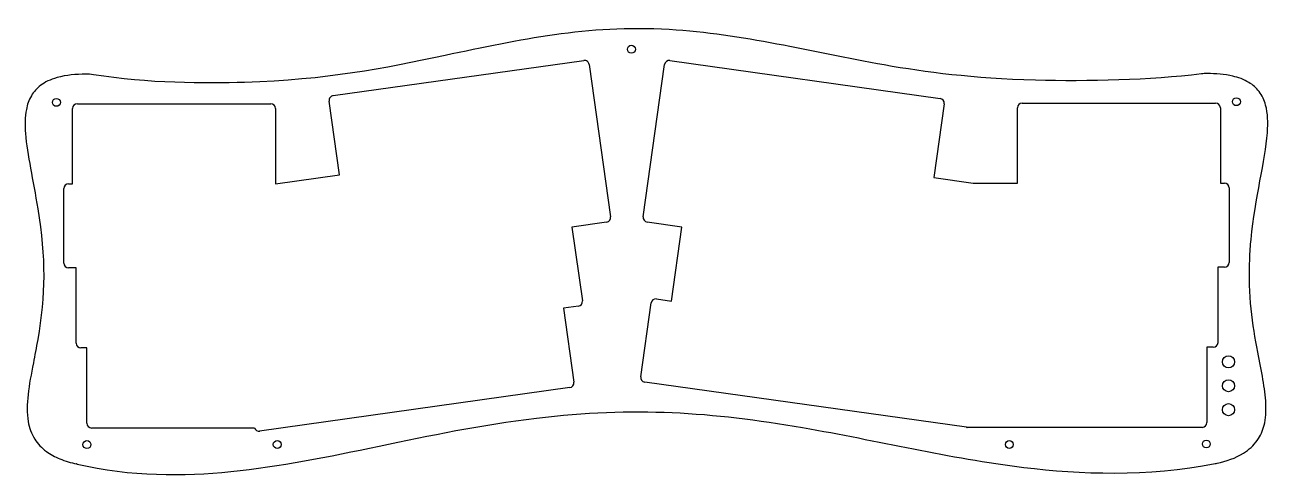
# Model space of a CAD drawing. Header units: millimetres. Extents: x -149 to 149, y -54 to 54.
import ezdxf

# ---------------------------------------------------------------- set-up
doc = ezdxf.new("R2010")
doc.units = ezdxf.units.MM
doc.layers.get('0').update_dxf_attribs({"linetype": 'CONTINUOUS'})

msp = doc.modelspace()

# ---------------------------------------------------------------- linework, layer by layer
for p, q in [((-75.18, 37.3), (-15.04, 45.75)), ((-13.75, 44.78), (-8.62, 8.22)), ((-0.8, 8.22), (4.34, 44.78)), ((5.63, 45.75), (70.49, 36.63)), ((-73.66, 18.27), (-76.15, 36.01)), ((-137.76, 16.13), (-137.76, 34.23)), ((-136.62, 35.37), (-90.18, 35.37)), ((-89.04, 34.23), (-89.04, 16.11)), ((71.45, 35.35), (68.96, 17.61)), ((89.03, 16.28), (89.03, 34.38)), ((90.17, 35.52), (136.61, 35.52)), ((137.75, 34.38), (137.75, 16.28)), ((-89.04, 16.11), (-73.66, 18.27)), ((-139.86, -2.89), (-139.86, 14.99)), ((-138.72, 16.13), (-137.76, 16.13)), ((68.96, 17.61), (78.43, 16.28)), ((78.43, 16.28), (89.03, 16.28)), ((137.75, 16.28), (138.71, 16.28)), ((139.85, 15.14), (139.85, -2.73)), ((-9.58, 6.93), (-17.89, 5.76)), ((8.48, 5.76), (0.17, 6.93)), ((-17.89, 5.76), (-15.39, -11.97)), ((5.98, -12.01), (8.48, 5.76)), ((-136.9, -4.02), (-138.72, -4.02)), ((-136.9, -22.13), (-136.9, -4.02)), ((138.71, -3.87), (137.18, -3.87)), ((137.18, -3.87), (137.18, -21.98)), ((2.39, -11.51), (5.98, -12.01)), ((-16.36, -13.26), (-19.94, -13.76)), ((-19.94, -13.76), (-17.46, -31.52)), ((-1.39, -30.18), (1.1, -12.48)), ((-134.33, -23.27), (-135.77, -23.27)), ((-134.33, -41.37), (-134.33, -23.27)), ((136.05, -23.11), (134.52, -23.11)), ((134.52, -23.11), (134.52, -41.21)), ((-18.43, -32.8), (-92.86, -43.25)), ((76.78, -42.34), (-0.42, -31.46)), ((-94.08, -42.51), (-133.19, -42.51)), ((133.38, -42.35), (76.99, -42.35))]:
    msp.add_line(p, q)
for centre, radius in [((-3.63, 48.45), 0.95), ((-141.64, 35.69), 0.95), ((141.6, 35.85), 0.95), ((139.69, -26.6), 1.45), ((139.69, -32.35), 1.45), ((139.69, -38.1), 1.45), ((-134.33, -46.49), 0.95), ((-88.64, -46.47), 0.95), ((87.09, -46.46), 0.95), ((134.38, -46.34), 0.95)]:
    msp.add_circle(centre, radius)
for centre, radius, start, end in [((-14.88, 44.62), 1.14, 7.9974, 97.9995), ((5.47, 44.62), 1.14, 81.9992, 171.9973), ((-134.38, 31.98), 10.47, 80.7894, 91.3812), ((134.44, 32.13), 10.47, 89.065, 96.83), ((-75.03, 36.17), 1.14, 97.9995, 188.0027), ((70.33, 35.51), 1.14, -7.9979, 81.9992), ((-136.62, 34.23), 1.14, 90, 180), ((-90.18, 34.23), 1.14, 0, 90), ((90.17, 34.38), 1.14, 90, 180), ((136.61, 34.38), 1.14, 0, 90), ((-138.72, 14.99), 1.14, 90, 180), ((138.71, 15.14), 1.14, 0, 90), ((-9.74, 8.06), 1.14, -81.9924, 7.9974), ((0.33, 8.06), 1.14, 171.9973, 261.994), ((-138.72, -2.89), 1.14, 180, 270), ((138.71, -2.73), 1.14, -90, 0), ((2.23, -12.63), 1.14, 82.0002, 171.9973), ((-16.52, -12.13), 1.14, -81.9997, 7.9987), ((-135.77, -22.13), 1.14, 180, 270), ((136.05, -21.98), 1.14, -90, 0), ((-18.58, -31.68), 1.14, -82.0117, 7.9604), ((-0.26, -30.34), 1.14, 171.9973, 261.9818), ((-133.19, -41.37), 1.14, 180, 270), ((133.38, -41.21), 1.14, -89.9988, 0), ((-93.01, -42.12), 1.14, 199.8086, 277.9883), ((77.63, -33.45), 8.93, 264.5341, 265.8846), ((-139.51, -63.37), 12.54, 76.8203, 77.4791), ((133.73, -36.8), 14.53, 281.1687, 282.858)]:
    msp.add_arc(centre, radius, start, end)
for points, knots in [([(133.2, 42.52), (120.81, 41.04), (106.01, 40.66), (93.35, 41.01), (78.14, 41.44), (67.22, 42.89), (57.07, 44.67), (39.32, 47.79), (23.21, 52.13), (5.44, 53.15), (-14.48, 54.3), (-30.17, 50.78), (-48.31, 46.95), (-63.15, 43.81), (-76.78, 41.09), (-96.47, 40.48), (-105.68, 40.19), (-119.87, 40.23), (-132.71, 42.31)], [0, 0, 0, 0, 3.764229, 3.764229, 3.764229, 8.286356, 8.286356, 8.286356, 16.192483, 16.192483, 16.192483, 25.050033, 25.050033, 25.050033, 32.297636, 32.297636, 32.297636, 35.689297, 35.689297, 35.689297, 35.689297]), ([(-134.64, 42.45), (-136.85, 42.44), (-139.28, 42.26), (-141.5, 41.63), (-143.11, 41.18), (-144.39, 40.55), (-145.41, 39.79), (-146.32, 39.11), (-147.08, 38.27), (-147.66, 37.28), (-148.27, 36.24), (-148.64, 35.11), (-148.86, 33.98), (-149.21, 32.19), (-149.22, 30.25), (-149.06, 28.19), (-148.67, 23.13), (-147.23, 17.04), (-146.12, 10.16), (-144.16, -1.92), (-144.27, -10.39), (-146.14, -21.28), (-146.48, -23.22), (-146.83, -25.08), (-147.17, -26.84), (-148.22, -32.31), (-149.12, -36.95), (-148.42, -40.97), (-148.16, -42.43), (-147.68, -43.85), (-146.86, -45.15), (-146.12, -46.33), (-145.16, -47.31), (-144.06, -48.12), (-143.06, -48.86), (-141.95, -49.44), (-140.83, -49.9), (-139.52, -50.44), (-138.15, -50.84), (-136.8, -51.14)], [0.001157, 0.001157, 0.001157, 0.001157, 0.647671, 0.647671, 0.647671, 1.11833, 1.11833, 1.11833, 1.539229, 1.539229, 1.539229, 1.983873, 1.983873, 1.983873, 2.684289, 2.684289, 2.684289, 4.402639, 4.402639, 4.402639, 7.423285, 7.423285, 7.423285, 7.962291, 7.962291, 7.962291, 9.629548, 9.629548, 9.629548, 10.238035, 10.238035, 10.238035, 10.790713, 10.790713, 10.790713, 11.297084, 11.297084, 11.297084, 11.888036, 11.888036, 11.888036, 11.888036]), ([(136.96, -50.96), (139.12, -50.49), (141.38, -49.75), (143.34, -48.51), (144.6, -47.72), (145.72, -46.73), (146.6, -45.48), (147.39, -44.37), (147.92, -43.15), (148.25, -41.85), (148.67, -40.21), (148.76, -38.46), (148.67, -36.65), (148.5, -33.02), (147.61, -28.93), (146.72, -24.27), (145.47, -17.67), (144.38, -10.74), (144.79, -1.85), (144.86, -0.28), (144.97, 1.27), (145.12, 2.79), (146.1, 12.9), (148.52, 21.55), (149.03, 28.38), (149.22, 30.88), (149.15, 33.09), (148.62, 35.03), (148.3, 36.19), (147.8, 37.32), (147.03, 38.32), (146.35, 39.2), (145.52, 39.91), (144.6, 40.47), (143.38, 41.2), (142.05, 41.67), (140.74, 41.97), (138.74, 42.44), (136.6, 42.59), (134.61, 42.59)], [0.000369, 0.000369, 0.000369, 0.000369, 0.642461, 0.642461, 0.642461, 1.053382, 1.053382, 1.053382, 1.420276, 1.420276, 1.420276, 1.887579, 1.887579, 1.887579, 2.826722, 2.826722, 2.826722, 4.156647, 4.156647, 4.156647, 4.392633, 4.392633, 4.392633, 5.967686, 5.967686, 5.967686, 6.542858, 6.542858, 6.542858, 6.889407, 6.889407, 6.889407, 7.195375, 7.195375, 7.195375, 7.594381, 7.594381, 7.594381, 8.203667, 8.203667, 8.203667, 8.203667]), ([(-136.66, -51.17), (-123.73, -54.2), (-111.13, -54.09), (-99.76, -52.96), (-76.32, -50.61), (-52.84, -43.29), (-26.42, -40.13), (-3.02, -37.32), (15.77, -38.65), (37.48, -42.4), (55.54, -45.52), (72.59, -49.77), (90.6, -51.95), (104.02, -53.57), (120.09, -54.3), (136.54, -51.05)], [0, 0, 0, 0, 3.938633, 3.938633, 3.938633, 12.060997, 12.060997, 12.060997, 19.258842, 19.258842, 19.258842, 25.24289, 25.24289, 25.24289, 29.702973, 29.702973, 29.702973, 29.702973])]:
    msp.add_open_spline(points, degree=3, knots=knots)

doc.saveas('drawing.dxf')
